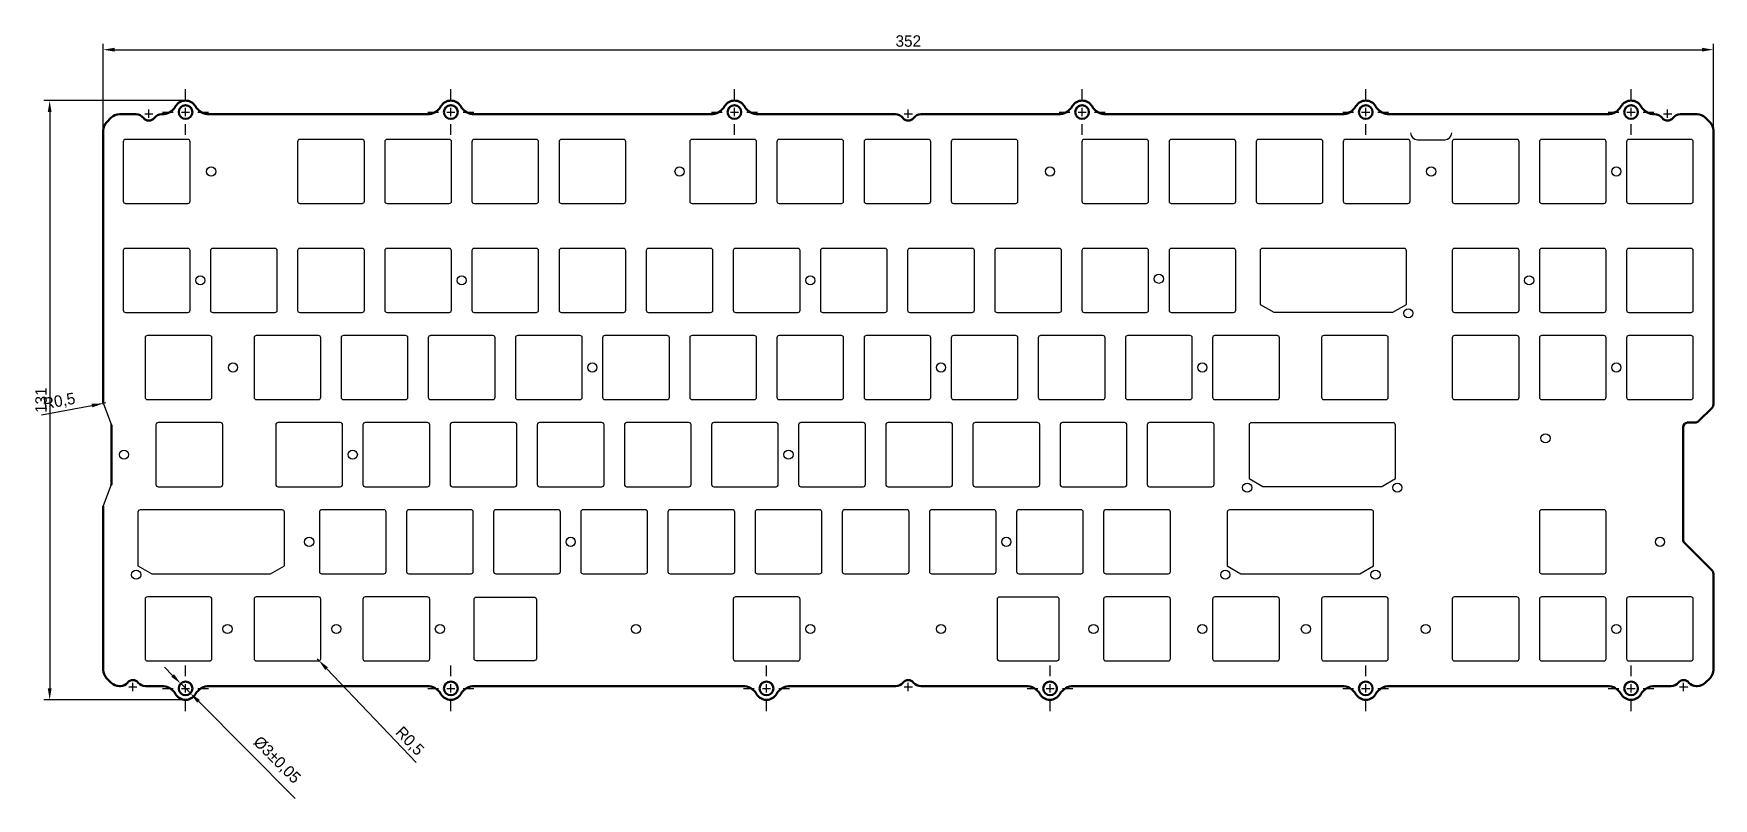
# Model space of a CAD drawing. Header units: millimetres. Extents: x -27 to 340, y -137 to 30.
import ezdxf

# ---------------------------------------------------------------- set-up
doc = ezdxf.new("R2010")
doc.units = ezdxf.units.MM
doc.linetypes.add('CENTER2', pattern=[28.575, 19.05, -3.175, 3.175, -3.175])
doc.layers.get('0').update_dxf_attribs({"linetype": 'CONTINUOUS'})
doc.layers.get('Defpoints').update_dxf_attribs({"linetype": 'CONTINUOUS'})
doc.layers.add('BLACK', color=7, linetype='CONTINUOUS')
for name, color, linetype, lineweight in [('Center Lines', 7, 'CENTER2', 25), ('DIMENSION', 3, 'CONTINUOUS', 25), ('Dimensions', 7, 'CONTINUOUS', 25), ('Visible', 7, 'CONTINUOUS', 50)]:
    doc.layers.add(name, color=color, linetype=linetype, lineweight=lineweight)
doc.dimstyles.new('ISO-25', dxfattribs={"dimtxt": 2.5, "dimasz": 2.5, "dimexe": 1.25, "dimexo": 0.625, "dimtad": 1, "dimtxsty": 'Standard', "dimcen": 2.5, "dimazin": 3, "dimtfac": 1, "dimtmove": 0, "dimatfit": 3})

# ---------------------------------------------------------------- blocks, each defined once
blk = doc.blocks.new('*U0')
at = {"layer": 'Center Lines', "color": 0, "ltscale": 0.75, "transparency": 16777216}
for p, q in [((0, 2.678906), (0, 5)), ((-5, 0), (-2.678906, 0)), ((2.678906, 0), (5, 0)), ((0, -5), (0, -2.678906))]:
    blk.add_line(p, q, dxfattribs=at)
at = {"layer": 'Center Lines', "color": 0, "linetype": 'Continuous', "ltscale": 0.75, "transparency": 16777216}
for p, q in [((-0.892969, 0), (0.892969, 0)), ((0, -0.892969), (0, 0.892969))]:
    blk.add_line(p, q, dxfattribs=at)
blk = doc.blocks.new('*U1')
at = {"layer": 'Center Lines', "color": 0, "ltscale": 0.75, "transparency": 16777216}
for p, q in [((0, 2.678906), (0, 5)), ((-5, 0), (-2.678906, 0)), ((2.678906, 0), (5, 0)), ((0, -5), (0, -2.678906))]:
    blk.add_line(p, q, dxfattribs=at)
at = {"layer": 'Center Lines', "color": 0, "linetype": 'Continuous', "ltscale": 0.75, "transparency": 16777216}
for p, q in [((-0.892969, 0), (0.892969, 0)), ((0, -0.892969), (0, 0.892969))]:
    blk.add_line(p, q, dxfattribs=at)
blk = doc.blocks.new('*U2')
at = {"layer": 'Center Lines', "color": 0, "ltscale": 0.75, "transparency": 16777216}
for p, q in [((0, 2.678906), (0, 5)), ((-5, 0), (-2.678906, 0)), ((2.678906, 0), (5, 0)), ((0, -5), (0, -2.678906))]:
    blk.add_line(p, q, dxfattribs=at)
at = {"layer": 'Center Lines', "color": 0, "linetype": 'Continuous', "ltscale": 0.75, "transparency": 16777216}
for p, q in [((-0.892969, 0), (0.892969, 0)), ((0, -0.892969), (0, 0.892969))]:
    blk.add_line(p, q, dxfattribs=at)
blk = doc.blocks.new('*U3')
at = {"layer": 'Center Lines', "color": 0, "ltscale": 0.75, "transparency": 16777216}
for p, q in [((0, 2.678906), (0, 5)), ((-5, 0), (-2.678906, 0)), ((2.678906, 0), (5, 0)), ((0, -5), (0, -2.678906))]:
    blk.add_line(p, q, dxfattribs=at)
at = {"layer": 'Center Lines', "color": 0, "linetype": 'Continuous', "ltscale": 0.75, "transparency": 16777216}
for p, q in [((-0.892969, 0), (0.892969, 0)), ((0, -0.892969), (0, 0.892969))]:
    blk.add_line(p, q, dxfattribs=at)
blk = doc.blocks.new('*U4')
at = {"layer": 'Center Lines', "color": 0, "ltscale": 0.75, "transparency": 16777216}
for p, q in [((0, 2.678906), (0, 5)), ((-5, 0), (-2.678906, 0)), ((2.678906, 0), (5, 0)), ((0, -5), (0, -2.678906))]:
    blk.add_line(p, q, dxfattribs=at)
at = {"layer": 'Center Lines', "color": 0, "linetype": 'Continuous', "ltscale": 0.75, "transparency": 16777216}
for p, q in [((-0.892969, 0), (0.892969, 0)), ((0, -0.892969), (0, 0.892969))]:
    blk.add_line(p, q, dxfattribs=at)
blk = doc.blocks.new('*U5')
at = {"layer": 'Center Lines', "color": 0, "ltscale": 0.75, "transparency": 16777216}
for p, q in [((0, 2.678906), (0, 5)), ((-5, 0), (-2.678906, 0)), ((2.678906, 0), (5, 0)), ((0, -5), (0, -2.678906))]:
    blk.add_line(p, q, dxfattribs=at)
at = {"layer": 'Center Lines', "color": 0, "linetype": 'Continuous', "ltscale": 0.75, "transparency": 16777216}
for p, q in [((-0.892969, 0), (0.892969, 0)), ((0, -0.892969), (0, 0.892969))]:
    blk.add_line(p, q, dxfattribs=at)
blk = doc.blocks.new('*U6')
at = {"layer": 'Center Lines', "color": 0, "ltscale": 0.75, "transparency": 16777216}
for p, q in [((0, 2.678906), (0, 5)), ((-5, 0), (-2.678906, 0)), ((2.678906, 0), (5, 0)), ((0, -5), (0, -2.678906))]:
    blk.add_line(p, q, dxfattribs=at)
at = {"layer": 'Center Lines', "color": 0, "linetype": 'Continuous', "ltscale": 0.75, "transparency": 16777216}
for p, q in [((-0.892969, 0), (0.892969, 0)), ((0, -0.892969), (0, 0.892969))]:
    blk.add_line(p, q, dxfattribs=at)
blk = doc.blocks.new('*U7')
at = {"layer": 'Center Lines', "color": 0, "ltscale": 0.75, "transparency": 16777216}
for p, q in [((0, 2.678906), (0, 5)), ((-5, 0), (-2.678906, 0)), ((2.678906, 0), (5, 0)), ((0, -5), (0, -2.678906))]:
    blk.add_line(p, q, dxfattribs=at)
at = {"layer": 'Center Lines', "color": 0, "linetype": 'Continuous', "ltscale": 0.75, "transparency": 16777216}
for p, q in [((-0.892969, 0), (0.892969, 0)), ((0, -0.892969), (0, 0.892969))]:
    blk.add_line(p, q, dxfattribs=at)
blk = doc.blocks.new('*U8')
at = {"layer": 'Center Lines', "color": 0, "ltscale": 0.75, "transparency": 16777216}
for p, q in [((0, 2.678906), (0, 5)), ((-5, 0), (-2.678906, 0)), ((2.678906, 0), (5, 0)), ((0, -5), (0, -2.678906))]:
    blk.add_line(p, q, dxfattribs=at)
at = {"layer": 'Center Lines', "color": 0, "linetype": 'Continuous', "ltscale": 0.75, "transparency": 16777216}
for p, q in [((-0.892969, 0), (0.892969, 0)), ((0, -0.892969), (0, 0.892969))]:
    blk.add_line(p, q, dxfattribs=at)
blk = doc.blocks.new('*U9')
at = {"layer": 'Center Lines', "color": 0, "ltscale": 0.75, "transparency": 16777216}
for p, q in [((0, 2.678906), (0, 5)), ((-5, 0), (-2.678906, 0)), ((2.678906, 0), (5, 0)), ((0, -5), (0, -2.678906))]:
    blk.add_line(p, q, dxfattribs=at)
at = {"layer": 'Center Lines', "color": 0, "linetype": 'Continuous', "ltscale": 0.75, "transparency": 16777216}
for p, q in [((-0.892969, 0), (0.892969, 0)), ((0, -0.892969), (0, 0.892969))]:
    blk.add_line(p, q, dxfattribs=at)
blk = doc.blocks.new('*U10')
at = {"layer": 'Center Lines', "color": 0, "ltscale": 0.75, "transparency": 16777216}
for p, q in [((0, 2.678906), (0, 5)), ((-5, 0), (-2.678906, 0)), ((2.678906, 0), (5, 0)), ((0, -5), (0, -2.678906))]:
    blk.add_line(p, q, dxfattribs=at)
at = {"layer": 'Center Lines', "color": 0, "linetype": 'Continuous', "ltscale": 0.75, "transparency": 16777216}
for p, q in [((-0.892969, 0), (0.892969, 0)), ((0, -0.892969), (0, 0.892969))]:
    blk.add_line(p, q, dxfattribs=at)
blk = doc.blocks.new('*U11')
at = {"layer": 'Center Lines', "color": 0, "ltscale": 0.75, "transparency": 16777216}
for p, q in [((0, 2.678906), (0, 5)), ((-5, 0), (-2.678906, 0)), ((2.678906, 0), (5, 0)), ((0, -5), (0, -2.678906))]:
    blk.add_line(p, q, dxfattribs=at)
at = {"layer": 'Center Lines', "color": 0, "linetype": 'Continuous', "ltscale": 0.75, "transparency": 16777216}
for p, q in [((-0.892969, 0), (0.892969, 0)), ((0, -0.892969), (0, 0.892969))]:
    blk.add_line(p, q, dxfattribs=at)
blk = doc.blocks.new('*U12')
at = {"layer": 'Center Lines', "color": 0, "linetype": 'Continuous', "ltscale": 0.75, "transparency": 16777216}
for p, q in [((-0.892969, 0), (0.892969, 0)), ((0, -0.892969), (0, 0.892969))]:
    blk.add_line(p, q, dxfattribs=at)
blk = doc.blocks.new('*U13')
at = {"layer": 'Center Lines', "color": 0, "linetype": 'Continuous', "ltscale": 0.75, "transparency": 16777216}
for p, q in [((-0.892969, 0), (0.892969, 0)), ((0, -0.892969), (0, 0.892969))]:
    blk.add_line(p, q, dxfattribs=at)
blk = doc.blocks.new('*U14')
at = {"layer": 'Center Lines', "color": 0, "linetype": 'Continuous', "ltscale": 0.75, "transparency": 16777216}
for p, q in [((-0.892969, 0), (0.892969, 0)), ((0, -0.892969), (0, 0.892969))]:
    blk.add_line(p, q, dxfattribs=at)
blk = doc.blocks.new('*U15')
at = {"layer": 'Center Lines', "color": 0, "linetype": 'Continuous', "ltscale": 0.75, "transparency": 16777216}
for p, q in [((-0.892969, 0), (0.892969, 0)), ((0, -0.892969), (0, 0.892969))]:
    blk.add_line(p, q, dxfattribs=at)
blk = doc.blocks.new('*U16')
at = {"layer": 'Center Lines', "color": 0, "linetype": 'Continuous', "ltscale": 0.75, "transparency": 16777216}
for p, q in [((-0.892969, 0), (0.892969, 0)), ((0, -0.892969), (0, 0.892969))]:
    blk.add_line(p, q, dxfattribs=at)
blk = doc.blocks.new('*U17')
at = {"layer": 'Center Lines', "color": 0, "linetype": 'Continuous', "ltscale": 0.75, "transparency": 16777216}
for p, q in [((-0.892969, 0), (0.892969, 0)), ((0, -0.892969), (0, 0.892969))]:
    blk.add_line(p, q, dxfattribs=at)
blk = doc.blocks.new('*D18')
at = {"layer": 'Defpoints', "color": 0}
for p in [(6.3055, 15.4935), (-23.392985, -115.506), (6.3055, -115.506)]:
    blk.add_point(p, dxfattribs=at)
at = {"layer": 'Dimensions', "lineweight": -2}
for p, q in [((5.6805, 15.4935), (-24.642985, 15.4935)), ((-23.392985, 12.9935), (-23.392985, -113.006)), ((5.6805, -115.506), (-24.642985, -115.506))]:
    blk.add_line(p, q, dxfattribs=at)
at = {"layer": 'Dimensions'}
for points in [[(-22.976318, 12.9935), (-23.809652, 12.9935), (-23.392985, 15.4935)], [(-23.809652, -113.006), (-22.976318, -113.006), (-23.392985, -115.506)]]:
    blk.add_solid(points, dxfattribs=at)
at = {"layer": 'Dimensions', "color": 0, "linetype": 'ByBlock', "insert": (-25.267985, -50.00625), "char_height": 2.5, "attachment_point": 5, "rotation": 90}
blk.add_mtext('131', dxfattribs=at)
blk = doc.blocks.new('*D19')
at = {"layer": 'Defpoints', "color": 0}
for p in [(340.306, 26.623446), (-11.694, 8.957966), (340.306, 8.957966)]:
    blk.add_point(p, dxfattribs=at)
at = {"layer": 'Dimensions', "lineweight": -2}
for p, q in [((-11.694, 9.582966), (-11.694, 27.873446)), ((-9.194, 26.623446), (337.806, 26.623446)), ((340.306, 9.582966), (340.306, 27.873446))]:
    blk.add_line(p, q, dxfattribs=at)
at = {"layer": 'Dimensions'}
for points in [[(-9.194, 27.040113), (-9.194, 26.206779), (-11.694, 26.623446)], [(337.806, 26.206779), (337.806, 27.040113), (340.306, 26.623446)]]:
    blk.add_solid(points, dxfattribs=at)
at = {"layer": 'Dimensions', "color": 0, "linetype": 'ByBlock', "insert": (164.306, 28.498446), "char_height": 2.5, "attachment_point": 5}
blk.add_mtext('352', dxfattribs=at)
blk = doc.blocks.new('*D20')
at = {"layer": 'Defpoints', "color": 0}
for p in [(5.245982, -111.9442), (7.365019, -114.067801)]:
    blk.add_point(p, dxfattribs=at)
at = {"layer": 'Dimensions', "color": 0, "lineweight": -2}
for p, q in [((3.480118, -110.174532), (1.714254, -108.404865)), ((5.245982, -111.9442), (7.365019, -114.067801)), ((9.130883, -115.837468), (30.307308, -137.059502))]:
    blk.add_line(p, q, dxfattribs=at)
at = {"layer": 'Dimensions', "color": 0}
for points in [[(3.185173, -110.468843), (3.775062, -109.880221), (5.245982, -111.9442)], [(9.425828, -115.543158), (8.835939, -116.131779), (7.365019, -114.067801)]]:
    blk.add_solid(points, dxfattribs=at)
at = {"layer": 'Dimensions', "color": 0, "linetype": 'ByBlock', "insert": (26.191458, -128.746565), "char_height": 2.5, "attachment_point": 5, "rotation": 314.93836433}
blk.add_mtext('%%c3%%p0,05', dxfattribs=at)
blk = doc.blocks.new('*D21')
at = {"layer": 'Defpoints', "color": 0}
for p in [(35.075, -106.5125), (35.419865, -106.874533)]:
    blk.add_point(p, dxfattribs=at)
at = {"layer": 'Dimensions', "color": 0, "lineweight": -2}
for p, q in [((35.075, -106.5125), (35.419865, -106.874533)), ((37.144191, -108.684699), (56.724366, -129.23961))]:
    blk.add_line(p, q, dxfattribs=at)
at = {"layer": 'Dimensions', "color": 0}
blk.add_solid([(37.445885, -108.397311), (36.842497, -108.972086), (35.419865, -106.874533)], dxfattribs=at)
at = {"layer": 'Dimensions', "color": 0, "linetype": 'ByBlock', "insert": (55.215268, -124.634882), "char_height": 2.5, "attachment_point": 5, "rotation": 313.60876588}
blk.add_mtext('R0,5', dxfattribs=at)
blk = doc.blocks.new('*D22')
at = {"layer": 'Defpoints', "color": 0}
for p in [(-11.685492, -50.709072), (-11.194, -50.617228)]:
    blk.add_point(p, dxfattribs=at)
at = {"layer": 'DIMENSION', "color": 0, "lineweight": -2}
for p, q in [((-25.201531, -53.234778), (-14.142954, -51.168291)), ((-11.194, -50.617228), (-11.685492, -50.709072))]:
    blk.add_line(p, q, dxfattribs=at)
at = {"layer": 'DIMENSION', "color": 0}
blk.add_solid([(-14.066417, -51.577868), (-14.219491, -50.758714), (-11.685492, -50.709072)], dxfattribs=at)
at = {"layer": 'DIMENSION', "color": 0, "linetype": 'ByBlock', "insert": (-21.283656, -50.383259), "char_height": 2.5, "attachment_point": 5, "rotation": 10.58463002}
blk.add_mtext('R0,5', dxfattribs=at)
blk = doc.blocks.new('_NONE')

msp = doc.modelspace()

# ---------------------------------------------------------------- linework, layer by layer
msp.add_line((275.606251, 6.950001), (281.606251, 6.950001))
at = {"linetype": 'ByBlock'}
for p, q in [((-11.660259, -50.797791, 0.75), (-9.940141, -55.239585, 0.75)), ((-11.660259, -73.02721, 0.75), (-9.940141, -68.585416, 0.75))]:
    msp.add_line(p, q, dxfattribs=at)
for points in [[(30.8, 6.5), (30.8, -6.5, 0.414212), (31.3, -7), (44.9, -7, 0.414214), (45.4, -6.5), (45.4, 6.5, 0.414214), (44.9, 7), (31.3, 7, 0.414212)], [(49.85, 6.5), (49.85, -6.5, 0.414212), (50.35, -7), (63.95, -7, 0.414214), (64.45, -6.5), (64.45, 6.5, 0.414214), (63.95, 7), (50.35, 7, 0.414212)], [(68.9, 6.5), (68.9, -6.5, 0.414212), (69.4, -7), (83, -7, 0.414214), (83.5, -6.5), (83.5, 6.5, 0.414214), (83, 7), (69.4, 7, 0.414212)], [(87.95, 6.5), (87.95, -6.5, 0.414212), (88.45, -7), (102.05, -7, 0.414214), (102.55, -6.5), (102.55, 6.5, 0.414214), (102.05, 7), (88.45, 7, 0.414212)], [(173.675, 6.5), (173.675, -6.5, 0.414212), (174.175, -7), (187.775, -7, 0.414214), (188.275, -6.5), (188.275, 6.5, 0.414214), (187.775, 7), (174.175, 7, 0.414212)], [(202.25, 6.5), (202.25, -6.5, 0.414212), (202.75, -7), (216.35, -7, 0.414214), (216.85, -6.5), (216.85, 6.5, 0.414214), (216.35, 7), (202.75, 7, 0.414212)], [(221.3, 6.5), (221.3, -6.5, 0.414212), (221.8, -7), (235.4, -7, 0.414214), (235.9, -6.5), (235.9, 6.5, 0.414214), (235.4, 7), (221.8, 7, 0.414212)], [(240.35, 6.5), (240.35, -6.5, 0.414212), (240.85, -7), (254.45, -7, 0.414214), (254.95, -6.5), (254.95, 6.5, 0.414214), (254.45, 7), (240.85, 7, 0.414212)], [(241.2, -17.3375), (241.2, -29.0555), (244.2, -30.7875), (270.2, -30.7875), (273.2, -29.0555), (273.2, -17.3375, 0.414214), (272.7, -16.8375), (241.7, -16.8375, 0.414212)], [(254.6375, -36.3625), (254.6375, -49.3625, 0.414212), (255.1375, -49.8625), (268.7375, -49.8625, 0.414214), (269.2375, -49.3625), (269.2375, -36.3625, 0.414214), (268.7375, -35.8625), (255.1375, -35.8625, 0.414212)], [(238.79375, -55.4375), (238.79375, -67.1555), (241.79375, -68.8875), (267.79375, -68.8875), (270.79375, -67.1555), (270.79375, -55.4375, 0.414214), (270.29375, -54.9375), (239.29375, -54.9375, 0.414212)], [(-4.09375, -74.4875), (-4.09375, -86.2055), (-1.09375, -87.9375), (24.90625, -87.9375), (27.90625, -86.2055), (27.90625, -74.4875, 0.414214), (27.40625, -73.9875), (-3.59375, -73.9875, 0.414212)], [(234.03125, -74.4875), (234.03125, -86.2055), (237.03125, -87.9375), (263.03125, -87.9375), (266.03125, -86.2055), (266.03125, -74.4875, 0.414214), (265.53125, -73.9875), (234.53125, -73.9875, 0.414212)], [(-2.5375, -106.5125, 0.414212), (-2.0375, -107.0125), (11.5625, -107.0125, 0.414214), (12.0625, -106.5125), (12.0625, -93.5125, 0.414214), (11.5625, -93.0125), (-2.0375, -93.0125, 0.414212), (-2.5375, -93.5125)], [(35.375, -93.0125), (21.775, -93.0125, 0.414212), (21.275, -93.5125), (21.275, -106.5125, 0.414212), (21.775, -107.0125), (35.375, -107.0125, 0.414214), (35.875, -106.5125), (35.875, -93.5125, 0.414214)], [(59.6875, -106.5125), (59.6875, -93.5125, 0.414214), (59.1875, -93.0125), (45.5875, -93.0125, 0.414212), (45.0875, -93.5125), (45.0875, -106.5125, 0.414212), (45.5875, -107.0125), (59.1875, -107.0125, 0.414214)], [(69.3934, -106.4625), (69.3934, -93.5625, -0.414212), (69.8934, -93.0625), (82.4934, -93.0625, -0.414212), (82.9934, -93.5625), (82.9934, -106.4625, -0.414212), (82.4934, -106.9625), (69.8934, -106.9625, -0.414212)], [(140.65, -93.5125, 0.414214), (140.15, -93.0125), (126.55, -93.0125, 0.414212), (126.05, -93.5125), (126.05, -106.5125, 0.414212), (126.55, -107.0125), (140.15, -107.0125, 0.414214), (140.65, -106.5125)], [(196.8, -106.9625, 0.414214), (197.3, -106.4625), (197.3, -93.5625, 0.414214), (196.8, -93.0625), (184.2, -93.0625, 0.414214), (183.7, -93.5625), (183.7, -106.4625, 0.414214), (184.2, -106.9625)], [(207.0125, -93.5125), (207.0125, -106.5125, 0.414212), (207.5125, -107.0125), (221.1125, -107.0125, 0.414214), (221.6125, -106.5125), (221.6125, -93.5125, 0.414214), (221.1125, -93.0125), (207.5125, -93.0125, 0.414212)], [(231.325, -107.0125), (244.925, -107.0125, 0.414214), (245.425, -106.5125), (245.425, -93.5125, 0.414214), (244.925, -93.0125), (231.325, -93.0125, 0.414212), (230.825, -93.5125), (230.825, -106.5125, 0.414212)], [(254.6375, -93.5125), (254.6375, -106.5125, 0.414212), (255.1375, -107.0125), (268.7375, -107.0125, 0.414214), (269.2375, -106.5125), (269.2375, -93.5125, 0.414214), (268.7375, -93.0125), (255.1375, -93.0125, 0.414212)]]:
    msp.add_lwpolyline(points, format="xyb", close=True)
for centre in [(273.6, -31.0125), (238.39375, -69.1125), (271.19375, -69.1125), (-4.49375, -88.1625), (233.63125, -88.1625), (266.43125, -88.1625), (15.478125, -100.0125), (39.290625, -100.0125), (61.9125, -100.0125), (104.775, -100.0125), (142.875, -100.0125), (171.45, -100.0125), (204.7875, -100.0125), (228.6, -100.0125), (251.221875, -100.0125)]:
    msp.add_circle(centre, 1)
for centre, start, end in [((275.606251, 8.450001), 180, 270), ((281.606251, 8.450001), 270, 0)]:
    msp.add_arc(centre, 1.5, start, end)
for centre, start, end in [((-10.4064, -55.420148, 0.75), 0, 21.16926), ((-11.194, -73.207773, 0.75), 158.83074, 180)]:
    msp.add_arc(centre, 0.5, start, end, dxfattribs=at)
at = {"layer": 'BLACK', "linetype": 'Continuous'}
for p, q in [((-7.3, 6.499999), (-7.3, -6.499999)), ((6.8, 7), (-6.799999, 7)), ((7.3, -6.5), (7.3, 6.5)), ((116.525, 6.5), (116.525, -6.5)), ((130.625, 7), (117.025, 7)), ((131.125, -6.5), (131.125, 6.5)), ((135.575, 6.5), (135.575, -6.5)), ((149.675, 7), (136.075, 7)), ((150.175, -6.5), (150.175, 6.5)), ((154.625, 6.5), (154.625, -6.5)), ((168.725, 7), (155.125, 7)), ((169.225, -6.5), (169.225, 6.5)), ((259.4, 6.5), (259.4, -6.5)), ((273.5, 7), (259.9, 7)), ((274, -6.5), (274, 6.5)), ((283.2125, 6.5), (283.2125, -6.5)), ((297.3125, 7), (283.7125, 7)), ((297.8125, -6.5), (297.8125, 6.5)), ((302.2625, 6.5), (302.2625, -6.5)), ((316.3625, 7), (302.7625, 7)), ((316.8625, -6.5), (316.8625, 6.5)), ((321.3125, 6.5), (321.3125, -6.5)), ((335.4125, 7), (321.8125, 7)), ((335.9125, -6.5), (335.9125, 6.5)), ((-6.799999, -7), (6.8, -7)), ((117.025, -7), (130.625, -7)), ((136.075, -7), (149.675, -7)), ((155.125, -7), (168.725, -7)), ((259.9, -7), (273.5, -7)), ((283.7125, -7), (297.3125, -7)), ((302.7625, -7), (316.3625, -7)), ((321.8125, -7), (335.4125, -7)), ((-7.3, -17.312501), (-7.3, -30.312499)), ((6.8, -16.8125), (-6.799999, -16.8125)), ((7.3, -30.3125), (7.3, -17.3125)), ((11.75, -17.3125), (11.75, -30.3125)), ((25.85, -16.8125), (12.25, -16.8125)), ((26.35, -30.3125), (26.35, -17.3125)), ((30.8, -17.3125), (30.8, -30.3125)), ((44.9, -16.8125), (31.3, -16.8125)), ((45.4, -30.3125), (45.4, -17.3125)), ((49.85, -17.3125), (49.85, -30.3125)), ((63.95, -16.8125), (50.35, -16.8125)), ((64.45, -30.3125), (64.45, -17.3125)), ((68.9, -17.3125), (68.9, -30.3125)), ((83, -16.8125), (69.4, -16.8125)), ((83.5, -30.3125), (83.5, -17.3125)), ((87.95, -17.3125), (87.95, -30.3125)), ((102.05, -16.8125), (88.45, -16.8125)), ((102.55, -30.3125), (102.55, -17.3125)), ((107, -17.3125), (107, -30.3125)), ((121.1, -16.8125), (107.5, -16.8125)), ((121.6, -30.3125), (121.6, -17.3125)), ((126.05, -17.3125), (126.05, -30.3125)), ((140.15, -16.8125), (126.55, -16.8125)), ((140.65, -30.3125), (140.65, -17.3125)), ((145.1, -17.3125), (145.1, -30.3125)), ((159.2, -16.8125), (145.6, -16.8125)), ((159.7, -30.3125), (159.7, -17.3125)), ((164.15, -17.3125), (164.15, -30.3125)), ((178.25, -16.8125), (164.65, -16.8125)), ((178.75, -30.3125), (178.75, -17.3125)), ((183.2, -17.3125), (183.2, -30.3125)), ((197.3, -16.8125), (183.7, -16.8125)), ((197.8, -30.3125), (197.8, -17.3125)), ((202.25, -17.3125), (202.25, -30.3125)), ((216.35, -16.8125), (202.75, -16.8125)), ((216.85, -30.3125), (216.85, -17.3125)), ((221.3, -17.3125), (221.3, -30.3125)), ((235.4, -16.8125), (221.8, -16.8125)), ((235.9, -30.3125), (235.9, -17.3125)), ((283.2125, -17.3125), (283.2125, -30.3125)), ((297.3125, -16.8125), (283.7125, -16.8125)), ((297.8125, -30.3125), (297.8125, -17.3125)), ((302.2625, -17.3125), (302.2625, -30.3125)), ((316.3625, -16.8125), (302.7625, -16.8125)), ((316.8625, -30.3125), (316.8625, -17.3125)), ((321.3125, -17.3125), (321.3125, -30.3125)), ((335.4125, -16.8125), (321.8125, -16.8125)), ((335.9125, -30.3125), (335.9125, -17.3125)), ((-6.799999, -30.8125), (6.8, -30.8125)), ((12.25, -30.8125), (25.85, -30.8125)), ((31.3, -30.8125), (44.9, -30.8125)), ((50.35, -30.8125), (63.95, -30.8125)), ((69.4, -30.8125), (83, -30.8125)), ((88.45, -30.8125), (102.05, -30.8125)), ((107.5, -30.8125), (121.1, -30.8125)), ((126.55, -30.8125), (140.15, -30.8125)), ((145.6, -30.8125), (159.2, -30.8125)), ((164.65, -30.8125), (178.25, -30.8125)), ((183.7, -30.8125), (197.3, -30.8125)), ((202.75, -30.8125), (216.35, -30.8125)), ((221.8, -30.8125), (235.4, -30.8125)), ((283.7125, -30.8125), (297.3125, -30.8125)), ((302.7625, -30.8125), (316.3625, -30.8125)), ((321.8125, -30.8125), (335.4125, -30.8125)), ((-2.5375, -36.362501), (-2.5375, -49.362499)), ((11.5625, -35.8625), (-2.037499, -35.8625)), ((12.0625, -49.3625), (12.0625, -36.3625)), ((12.0625, -49.3625), (12.0625, -36.3625)), ((12.0625, -49.3625), (12.0625, -36.3625)), ((21.275, -36.3625), (21.275, -49.3625)), ((35.375, -35.8625), (21.775, -35.8625)), ((35.875, -49.3625), (35.875, -36.3625)), ((40.325, -36.3625), (40.325, -49.3625)), ((54.425, -35.8625), (40.825, -35.8625)), ((54.925, -49.3625), (54.925, -36.3625)), ((59.375, -36.3625), (59.375, -49.3625)), ((73.475, -35.8625), (59.875, -35.8625)), ((73.975, -49.3625), (73.975, -36.3625)), ((78.425, -36.3625), (78.425, -49.3625)), ((92.525, -35.8625), (78.925, -35.8625)), ((93.025, -49.3625), (93.025, -36.3625)), ((97.475, -36.3625), (97.475, -49.3625)), ((111.575, -35.8625), (97.975, -35.8625)), ((112.075, -49.3625), (112.075, -36.3625)), ((116.525, -36.3625), (116.525, -49.3625)), ((130.625, -35.8625), (117.025, -35.8625)), ((131.125, -49.3625), (131.125, -36.3625)), ((135.575, -36.3625), (135.575, -49.3625)), ((149.675, -35.8625), (136.075, -35.8625)), ((150.175, -49.3625), (150.175, -36.3625)), ((154.625, -36.3625), (154.625, -49.3625)), ((168.725, -35.8625), (155.125, -35.8625)), ((169.225, -49.3625), (169.225, -36.3625)), ((173.675, -36.3625), (173.675, -49.3625)), ((187.775, -35.8625), (174.175, -35.8625)), ((188.275, -49.3625), (188.275, -36.3625)), ((192.725, -36.3625), (192.725, -49.3625)), ((206.825, -35.8625), (193.225, -35.8625)), ((207.325, -49.3625), (207.325, -36.3625)), ((211.775, -36.3625), (211.775, -49.3625)), ((225.875, -35.8625), (212.275, -35.8625)), ((226.375, -49.3625), (226.375, -36.3625)), ((230.825, -36.3625), (230.825, -49.3625)), ((244.925, -35.8625), (231.325, -35.8625)), ((245.425, -49.3625), (245.425, -36.3625)), ((283.2125, -36.3625), (283.2125, -49.3625)), ((297.3125, -35.8625), (283.7125, -35.8625)), ((297.8125, -49.3625), (297.8125, -36.3625)), ((302.2625, -36.3625), (302.2625, -49.3625)), ((316.3625, -35.8625), (302.7625, -35.8625)), ((316.8625, -49.3625), (316.8625, -36.3625)), ((321.3125, -36.3625), (321.3125, -49.3625)), ((335.4125, -35.8625), (321.8125, -35.8625)), ((335.9125, -49.3625), (335.9125, -36.3625)), ((-2.037499, -49.8625), (11.5625, -49.8625)), ((21.775, -49.8625), (35.375, -49.8625)), ((40.825, -49.8625), (54.425, -49.8625)), ((59.875, -49.8625), (73.475, -49.8625)), ((78.925, -49.8625), (92.525, -49.8625)), ((97.975, -49.8625), (111.575, -49.8625)), ((117.025, -49.8625), (130.625, -49.8625)), ((136.075, -49.8625), (149.675, -49.8625)), ((155.125, -49.8625), (168.725, -49.8625)), ((174.175, -49.8625), (187.775, -49.8625)), ((193.225, -49.8625), (206.825, -49.8625)), ((212.275, -49.8625), (225.875, -49.8625)), ((231.325, -49.8625), (244.925, -49.8625)), ((283.7125, -49.8625), (297.3125, -49.8625)), ((302.7625, -49.8625), (316.3625, -49.8625)), ((321.8125, -49.8625), (335.4125, -49.8625)), ((13.94375, -54.912499), (0.34375, -54.912499)), ((40.1375, -54.9125), (26.5375, -54.9125)), ((59.1875, -54.9125), (45.5875, -54.9125)), ((78.2375, -54.9125), (64.6375, -54.9125)), ((97.2875, -54.9125), (83.6875, -54.9125)), ((116.3375, -54.9125), (102.7375, -54.9125)), ((135.3875, -54.9125), (121.7875, -54.9125)), ((154.4375, -54.9125), (140.8375, -54.9125)), ((173.4875, -54.9125), (159.8875, -54.9125)), ((192.5375, -54.9125), (178.9375, -54.9125)), ((211.5875, -54.9125), (197.9875, -54.9125)), ((230.6375, -54.9125), (217.0375, -54.9125)), ((-0.15625, -55.4125), (-0.15625, -68.412499)), ((14.44375, -68.412499), (14.44375, -55.412499)), ((26.0375, -55.4125), (26.0375, -68.4125)), ((40.6375, -68.4125), (40.6375, -55.4125)), ((45.0875, -55.4125), (45.0875, -68.4125)), ((59.6875, -68.4125), (59.6875, -55.4125)), ((64.1375, -55.4125), (64.1375, -68.4125)), ((78.7375, -68.4125), (78.7375, -55.4125)), ((83.1875, -55.4125), (83.1875, -68.4125)), ((97.7875, -68.4125), (97.7875, -55.4125)), ((102.2375, -55.4125), (102.2375, -68.4125)), ((116.8375, -68.4125), (116.8375, -55.4125)), ((121.2875, -55.4125), (121.2875, -68.4125)), ((135.8875, -68.4125), (135.8875, -55.4125)), ((140.3375, -55.4125), (140.3375, -68.4125)), ((154.9375, -68.4125), (154.9375, -55.4125)), ((159.3875, -55.4125), (159.3875, -68.4125)), ((173.9875, -68.4125), (173.9875, -55.4125)), ((178.4375, -55.4125), (178.4375, -68.4125)), ((193.0375, -68.4125), (193.0375, -55.4125)), ((197.4875, -55.4125), (197.4875, -68.4125)), ((212.0875, -68.4125), (212.0875, -55.4125)), ((216.5375, -55.4125), (216.5375, -68.4125)), ((231.1375, -68.4125), (231.1375, -55.4125)), ((0.343751, -68.912499), (13.94375, -68.912499)), ((26.5375, -68.9125), (40.1375, -68.9125)), ((45.5875, -68.9125), (59.1875, -68.9125)), ((64.6375, -68.9125), (78.2375, -68.9125)), ((83.6875, -68.9125), (97.2875, -68.9125)), ((102.7375, -68.9125), (116.3375, -68.9125)), ((121.7875, -68.9125), (135.3875, -68.9125)), ((140.8375, -68.9125), (154.4375, -68.9125)), ((159.8875, -68.9125), (173.4875, -68.9125)), ((178.9375, -68.9125), (192.5375, -68.9125)), ((197.9875, -68.9125), (211.5875, -68.9125)), ((217.0375, -68.9125), (230.6375, -68.9125)), ((35.5625, -74.4625), (35.5625, -87.4625)), ((49.6625, -73.9625), (36.0625, -73.9625)), ((50.1625, -87.4625), (50.1625, -74.4625)), ((54.6125, -74.4625), (54.6125, -87.4625)), ((68.7125, -73.9625), (55.1125, -73.9625)), ((69.2125, -87.4625), (69.2125, -74.4625)), ((73.6625, -74.4625), (73.6625, -87.4625)), ((87.7625, -73.9625), (74.1625, -73.9625)), ((88.2625, -87.4625), (88.2625, -74.4625)), ((92.7125, -74.4625), (92.7125, -87.4625)), ((106.8125, -73.9625), (93.2125, -73.9625)), ((107.3125, -87.4625), (107.3125, -74.4625)), ((111.7625, -74.4625), (111.7625, -87.4625)), ((125.8625, -73.9625), (112.2625, -73.9625)), ((126.3625, -87.4625), (126.3625, -74.4625)), ((130.8125, -74.4625), (130.8125, -87.4625)), ((144.9125, -73.9625), (131.3125, -73.9625)), ((145.4125, -87.4625), (145.4125, -74.4625)), ((149.8625, -74.4625), (149.8625, -87.4625)), ((163.9625, -73.9625), (150.3625, -73.9625)), ((164.4625, -87.4625), (164.4625, -74.4625)), ((168.9125, -74.4625), (168.9125, -87.4625)), ((183.0125, -73.9625), (169.4125, -73.9625)), ((183.5125, -87.4625), (183.5125, -74.4625)), ((187.9625, -74.4625), (187.9625, -87.4625)), ((202.0625, -73.9625), (188.4625, -73.9625)), ((202.5625, -87.4625), (202.5625, -74.4625)), ((207.0125, -74.4625), (207.0125, -87.4625)), ((221.1125, -73.9625), (207.5125, -73.9625)), ((221.6125, -87.4625), (221.6125, -74.4625)), ((302.2625, -74.4625), (302.2625, -87.4625)), ((316.3625, -73.9625), (302.7625, -73.9625)), ((316.8625, -87.4625), (316.8625, -74.4625)), ((36.0625, -87.9625), (49.6625, -87.9625)), ((55.1125, -87.9625), (68.7125, -87.9625)), ((74.1625, -87.9625), (87.7625, -87.9625)), ((93.2125, -87.9625), (106.8125, -87.9625)), ((112.2625, -87.9625), (125.8625, -87.9625)), ((131.3125, -87.9625), (144.9125, -87.9625)), ((150.3625, -87.9625), (163.9625, -87.9625)), ((169.4125, -87.9625), (183.0125, -87.9625)), ((188.4625, -87.9625), (202.0625, -87.9625)), ((207.5125, -87.9625), (221.1125, -87.9625)), ((302.7625, -87.9625), (316.3625, -87.9625)), ((283.2125, -93.5125), (283.2125, -106.5125)), ((297.3125, -93.0125), (283.7125, -93.0125)), ((297.8125, -106.5125), (297.8125, -93.5125)), ((302.2625, -93.5125), (302.2625, -106.5125)), ((316.3625, -93.0125), (302.7625, -93.0125)), ((316.8625, -106.5125), (316.8625, -93.5125)), ((321.3125, -93.5125), (321.3125, -106.5125)), ((335.4125, -93.0125), (321.8125, -93.0125)), ((335.9125, -106.5125), (335.9125, -93.5125)), ((283.7125, -107.0125), (297.3125, -107.0125)), ((302.7625, -107.0125), (316.3625, -107.0125)), ((321.8125, -107.0125), (335.4125, -107.0125))]:
    msp.add_line(p, q, dxfattribs=at)
at = {"layer": 'BLACK'}
for centre in [(11.90625, 0), (114.3, 0), (195.2625, 0), (278.60625, 0), (319.0875, 0), (9.525, -23.8125), (66.675, -23.8125), (142.875, -23.8125), (219.0842, -23.4625), (300.0375, -23.8125), (16.66875, -42.8625), (95.25, -42.8625), (171.45, -42.8625), (228.6, -42.8625), (319.0875, -42.8625), (303.609375, -58.340625), (-7.14375, -61.9125), (42.8625, -61.9125), (138.1125, -61.9125), (33.3375, -80.9625), (90.4875, -80.9625), (185.7375, -80.9625), (328.6125, -80.9625), (277.415625, -100.0125), (319.0875, -100.0125)]:
    msp.add_circle(centre, 1, dxfattribs=at)
for centre, radius, start, end in [((-6.799999, 6.499999), 0.500001, 90, 180), ((6.8, 6.5), 0.5, 0, 90), ((117.025, 6.5), 0.5, 90, 180), ((130.625, 6.5), 0.5, 0, 90), ((136.075, 6.5), 0.5, 90, 180), ((149.675, 6.5), 0.5, 0, 90), ((155.125, 6.5), 0.5, 90, 180), ((168.725, 6.5), 0.5, 0, 90), ((259.9, 6.5), 0.5, 90, 180), ((273.5, 6.5), 0.5, 0, 90), ((283.7125, 6.5), 0.5, 90, 180), ((297.3125, 6.5), 0.5, 0, 90), ((302.7625, 6.5), 0.5, 90, 180), ((316.3625, 6.5), 0.5, 0, 90), ((321.8125, 6.5), 0.5, 90, 180), ((335.4125, 6.5), 0.5, 0, 90), ((-6.799999, -6.499999), 0.500001, 180, 270), ((6.8, -6.5), 0.5, 270, 0), ((117.025, -6.5), 0.5, 180, 270), ((130.625, -6.5), 0.5, 270, 0), ((136.075, -6.5), 0.5, 180, 270), ((149.675, -6.5), 0.5, 270, 0), ((155.125, -6.5), 0.5, 180, 270), ((168.725, -6.5), 0.5, 270, 0), ((259.9, -6.5), 0.5, 180, 270), ((273.5, -6.5), 0.5, 270, 0), ((283.7125, -6.5), 0.5, 180, 270), ((297.3125, -6.5), 0.5, 270, 0), ((302.7625, -6.5), 0.5, 180, 270), ((316.3625, -6.5), 0.5, 270, 0), ((321.8125, -6.5), 0.5, 180, 270), ((335.4125, -6.5), 0.5, 270, 0), ((-6.799999, -17.312501), 0.500001, 90, 180), ((6.8, -17.3125), 0.5, 0, 90), ((12.25, -17.3125), 0.5, 90, 180), ((25.85, -17.3125), 0.5, 0, 90), ((31.3, -17.3125), 0.5, 90, 180), ((44.9, -17.3125), 0.5, 0, 90), ((50.35, -17.3125), 0.5, 90, 180), ((63.95, -17.3125), 0.5, 0, 90), ((69.4, -17.3125), 0.5, 90, 180), ((83, -17.3125), 0.5, 0, 90), ((88.45, -17.3125), 0.5, 90, 180), ((102.05, -17.3125), 0.5, 0, 90), ((107.5, -17.3125), 0.5, 90, 180), ((121.1, -17.3125), 0.5, 0, 90), ((126.55, -17.3125), 0.5, 90, 180), ((140.15, -17.3125), 0.5, 0, 90), ((145.6, -17.3125), 0.5, 90, 180), ((159.2, -17.3125), 0.5, 0, 90), ((164.65, -17.3125), 0.5, 90, 180), ((178.25, -17.3125), 0.5, 0, 90), ((183.7, -17.3125), 0.5, 90, 180), ((197.3, -17.3125), 0.5, 0, 90), ((202.75, -17.3125), 0.5, 90, 180), ((216.35, -17.3125), 0.5, 0, 90), ((221.8, -17.3125), 0.5, 90, 180), ((235.4, -17.3125), 0.5, 0, 90), ((283.7125, -17.3125), 0.5, 90, 180), ((297.3125, -17.3125), 0.5, 0, 90), ((302.7625, -17.3125), 0.5, 90, 180), ((316.3625, -17.3125), 0.5, 0, 90), ((321.8125, -17.3125), 0.5, 90, 180), ((335.4125, -17.3125), 0.5, 0, 90), ((-6.799999, -30.312499), 0.500001, 180, 270), ((6.8, -30.3125), 0.5, 270, 0), ((12.25, -30.3125), 0.5, 180, 270), ((25.85, -30.3125), 0.5, 270, 0), ((31.3, -30.3125), 0.5, 180, 270), ((44.9, -30.3125), 0.5, 270, 0), ((50.35, -30.3125), 0.5, 180, 270), ((63.95, -30.3125), 0.5, 270, 0), ((69.4, -30.3125), 0.5, 180, 270), ((83, -30.3125), 0.5, 270, 0), ((88.45, -30.3125), 0.5, 180, 270), ((102.05, -30.3125), 0.5, 270, 0), ((107.5, -30.3125), 0.5, 180, 270), ((121.1, -30.3125), 0.5, 270, 0), ((126.55, -30.3125), 0.5, 180, 270), ((140.15, -30.3125), 0.5, 270, 0), ((145.6, -30.3125), 0.5, 180, 270), ((159.2, -30.3125), 0.5, 270, 0), ((164.65, -30.3125), 0.5, 180, 270), ((178.25, -30.3125), 0.5, 270, 0), ((183.7, -30.3125), 0.5, 180, 270), ((197.3, -30.3125), 0.5, 270, 0), ((202.75, -30.3125), 0.5, 180, 270), ((216.35, -30.3125), 0.5, 270, 0), ((221.8, -30.3125), 0.5, 180, 270), ((235.4, -30.3125), 0.5, 270, 0), ((283.7125, -30.3125), 0.5, 180, 270), ((297.3125, -30.3125), 0.5, 270, 0), ((302.7625, -30.3125), 0.5, 180, 270), ((316.3625, -30.3125), 0.5, 270, 0), ((321.8125, -30.3125), 0.5, 180, 270), ((335.4125, -30.3125), 0.5, 270, 0), ((-2.037499, -36.362501), 0.500001, 90, 180), ((11.5625, -36.3625), 0.5, 0, 90), ((21.775, -36.3625), 0.5, 90, 180), ((35.375, -36.3625), 0.5, 0, 90), ((40.825, -36.3625), 0.5, 90, 180), ((54.425, -36.3625), 0.5, 0, 90), ((59.875, -36.3625), 0.5, 90, 180), ((73.475, -36.3625), 0.5, 0, 90), ((78.925, -36.3625), 0.5, 90, 180), ((92.525, -36.3625), 0.5, 0, 90), ((97.975, -36.3625), 0.5, 90, 180), ((111.575, -36.3625), 0.5, 0, 90), ((117.025, -36.3625), 0.5, 90, 180), ((130.625, -36.3625), 0.5, 0, 90), ((136.075, -36.3625), 0.5, 90, 180), ((149.675, -36.3625), 0.5, 0, 90), ((155.125, -36.3625), 0.5, 90, 180), ((168.725, -36.3625), 0.5, 0, 90), ((174.175, -36.3625), 0.5, 90, 180), ((187.775, -36.3625), 0.5, 0, 90), ((193.225, -36.3625), 0.5, 90, 180), ((206.825, -36.3625), 0.5, 0, 90), ((212.275, -36.3625), 0.5, 90, 180), ((225.875, -36.3625), 0.5, 0, 90), ((231.325, -36.3625), 0.5, 90, 180), ((244.925, -36.3625), 0.5, 0, 90), ((283.7125, -36.3625), 0.5, 90, 180), ((297.3125, -36.3625), 0.5, 0, 90), ((302.7625, -36.3625), 0.5, 90, 180), ((316.3625, -36.3625), 0.5, 0, 90), ((321.8125, -36.3625), 0.5, 90, 180), ((335.4125, -36.3625), 0.5, 0, 90), ((-2.037499, -49.362499), 0.500001, 180, 270), ((11.5625, -49.3625), 0.5, 270, 0), ((21.775, -49.3625), 0.5, 180, 270), ((35.375, -49.3625), 0.5, 270, 0), ((40.825, -49.3625), 0.5, 180, 270), ((54.425, -49.3625), 0.5, 270, 0), ((59.875, -49.3625), 0.5, 180, 270), ((73.475, -49.3625), 0.5, 270, 0), ((78.925, -49.3625), 0.5, 180, 270), ((92.525, -49.3625), 0.5, 270, 0), ((97.975, -49.3625), 0.5, 180, 270), ((111.575, -49.3625), 0.5, 270, 0), ((117.025, -49.3625), 0.5, 180, 270), ((130.625, -49.3625), 0.5, 270, 0), ((136.075, -49.3625), 0.5, 180, 270), ((149.675, -49.3625), 0.5, 270, 0), ((155.125, -49.3625), 0.5, 180, 270), ((168.725, -49.3625), 0.5, 270, 0), ((174.175, -49.3625), 0.5, 180, 270), ((187.775, -49.3625), 0.5, 270, 0), ((193.225, -49.3625), 0.5, 180, 270), ((206.825, -49.3625), 0.5, 270, 0), ((212.275, -49.3625), 0.5, 180, 270), ((225.875, -49.3625), 0.5, 270, 0), ((231.325, -49.3625), 0.5, 180, 270), ((244.925, -49.3625), 0.5, 270, 0), ((283.7125, -49.3625), 0.5, 180, 270), ((297.3125, -49.3625), 0.5, 270, 0), ((302.7625, -49.3625), 0.5, 180, 270), ((316.3625, -49.3625), 0.5, 270, 0), ((321.8125, -49.3625), 0.5, 180, 270), ((335.4125, -49.3625), 0.5, 270, 0), ((0.343751, -55.4125), 0.500001, 90.000115, 180), ((13.94375, -55.4125), 0.500001, 0.000115, 90), ((26.5375, -55.4125), 0.5, 90, 180), ((40.1375, -55.4125), 0.5, 0, 90), ((45.5875, -55.4125), 0.5, 90, 180), ((59.1875, -55.4125), 0.5, 0, 90), ((64.6375, -55.4125), 0.5, 90, 180), ((78.2375, -55.4125), 0.5, 0, 90), ((83.6875, -55.4125), 0.5, 90, 180), ((97.2875, -55.4125), 0.5, 0, 90), ((102.7375, -55.4125), 0.5, 90, 180), ((116.3375, -55.4125), 0.5, 0, 90), ((121.7875, -55.4125), 0.5, 90, 180), ((135.3875, -55.4125), 0.5, 0, 90), ((140.8375, -55.4125), 0.5, 90, 180), ((154.4375, -55.4125), 0.5, 0, 90), ((159.8875, -55.4125), 0.5, 90, 180), ((173.4875, -55.4125), 0.5, 0, 90), ((178.9375, -55.4125), 0.5, 90, 180), ((192.5375, -55.4125), 0.5, 0, 90), ((197.9875, -55.4125), 0.5, 90, 180), ((211.5875, -55.4125), 0.5, 0, 90), ((217.0375, -55.4125), 0.5, 90, 180), ((230.6375, -55.4125), 0.5, 0, 90), ((0.343751, -68.412498), 0.500001, 180.000115, 270), ((13.94375, -68.4125), 0.5, 270, 0.000115), ((26.5375, -68.4125), 0.5, 180, 270), ((40.1375, -68.4125), 0.5, 270, 0), ((45.5875, -68.4125), 0.5, 180, 270), ((59.1875, -68.4125), 0.5, 270, 0), ((64.6375, -68.4125), 0.5, 180, 270), ((78.2375, -68.4125), 0.5, 270, 0), ((83.6875, -68.4125), 0.5, 180, 270), ((97.2875, -68.4125), 0.5, 270, 0), ((102.7375, -68.4125), 0.5, 180, 270), ((116.3375, -68.4125), 0.5, 270, 0), ((121.7875, -68.4125), 0.5, 180, 270), ((135.3875, -68.4125), 0.5, 270, 0), ((140.8375, -68.4125), 0.5, 180, 270), ((154.4375, -68.4125), 0.5, 270, 0), ((159.8875, -68.4125), 0.5, 180, 270), ((173.4875, -68.4125), 0.5, 270, 0), ((178.9375, -68.4125), 0.5, 180, 270), ((192.5375, -68.4125), 0.5, 270, 0), ((197.9875, -68.4125), 0.5, 180, 270), ((211.5875, -68.4125), 0.5, 270, 0), ((217.0375, -68.4125), 0.5, 180, 270), ((230.6375, -68.4125), 0.5, 270, 0), ((36.0625, -74.4625), 0.5, 90, 180), ((49.6625, -74.4625), 0.5, 0, 90), ((55.1125, -74.4625), 0.5, 90, 180), ((68.7125, -74.4625), 0.5, 0, 90), ((74.1625, -74.4625), 0.5, 90, 180), ((87.7625, -74.4625), 0.5, 0, 90), ((93.2125, -74.4625), 0.5, 90, 180), ((106.8125, -74.4625), 0.5, 0, 90), ((112.2625, -74.4625), 0.5, 90, 180), ((125.8625, -74.4625), 0.5, 0, 90), ((131.3125, -74.4625), 0.5, 90, 180), ((144.9125, -74.4625), 0.5, 0, 90), ((150.3625, -74.4625), 0.5, 90, 180), ((163.9625, -74.4625), 0.5, 0, 90), ((169.4125, -74.4625), 0.5, 90, 180), ((183.0125, -74.4625), 0.5, 0, 90), ((188.4625, -74.4625), 0.5, 90, 180), ((202.0625, -74.4625), 0.5, 0, 90), ((207.5125, -74.4625), 0.5, 90, 180), ((221.1125, -74.4625), 0.5, 0, 90), ((302.7625, -74.4625), 0.5, 90, 180), ((316.3625, -74.4625), 0.5, 0, 90), ((36.0625, -87.4625), 0.5, 180, 270), ((49.6625, -87.4625), 0.5, 270, 0), ((55.1125, -87.4625), 0.5, 180, 270), ((68.7125, -87.4625), 0.5, 270, 0), ((74.1625, -87.4625), 0.5, 180, 270), ((87.7625, -87.4625), 0.5, 270, 0), ((93.2125, -87.4625), 0.5, 180, 270), ((106.8125, -87.4625), 0.5, 270, 0), ((112.2625, -87.4625), 0.5, 180, 270), ((125.8625, -87.4625), 0.5, 270, 0), ((131.3125, -87.4625), 0.5, 180, 270), ((144.9125, -87.4625), 0.5, 270, 0), ((150.3625, -87.4625), 0.5, 180, 270), ((163.9625, -87.4625), 0.5, 270, 0), ((169.4125, -87.4625), 0.5, 180, 270), ((183.0125, -87.4625), 0.5, 270, 0), ((188.4625, -87.4625), 0.5, 180, 270), ((202.0625, -87.4625), 0.5, 270, 0), ((207.5125, -87.4625), 0.5, 180, 270), ((221.1125, -87.4625), 0.5, 270, 0), ((302.7625, -87.4625), 0.5, 180, 270), ((316.3625, -87.4625), 0.5, 270, 0), ((283.7125, -93.5125), 0.5, 90, 180), ((297.3125, -93.5125), 0.5, 0, 90), ((302.7625, -93.5125), 0.5, 90, 180), ((316.3625, -93.5125), 0.5, 0, 90), ((321.8125, -93.5125), 0.5, 90, 180), ((335.4125, -93.5125), 0.5, 0, 90), ((283.7125, -106.5125), 0.5, 180, 270), ((297.3125, -106.5125), 0.5, 270, 0), ((302.7625, -106.5125), 0.5, 180, 270), ((316.3625, -106.5125), 0.5, 270, 0), ((321.8125, -106.5125), 0.5, 180, 270), ((335.4125, -106.5125), 0.5, 270, 0)]:
    msp.add_arc(centre, radius, start, end, dxfattribs=at)
at = {"layer": 'Visible'}
for p, q in [((-10.961767, 10.725733, 0.75), (-9.926233, 11.761267, 0.75)), ((-8.158466, 12.4935, 0.75), (-4.481403, 12.4935, 0.75)), ((1.072751, 12.4935, 0.75), (1.109348, 12.4935, 0.75)), ((11.501653, 12.4935, 0.75), (59.109348, 12.4935, 0.75)), ((69.501653, 12.4935, 0.75), (121.109725, 12.4935, 0.75)), ((161.518597, 12.4935, 0.75), (131.50203, 12.4935, 0.75)), ((197.109848, 12.4935, 0.75), (167.072751, 12.4935, 0.75)), ((259.109848, 12.4935, 0.75), (207.502153, 12.4935, 0.75)), ((317.109848, 12.4935, 0.75), (269.502153, 12.4935, 0.75)), ((327.518597, 12.4935, 0.75), (327.502153, 12.4935, 0.75)), ((336.770466, 12.4935, 0.75), (333.072751, 12.4935, 0.75)), ((338.538233, 11.761267, 0.75), (339.573767, 10.725733, 0.75)), ((-11.694, -50.617228, 0.75), (-11.694, 8.957966, 0.75)), ((340.306, 8.957966, 0.75), (340.306, -50.942287, 0.75)), ((334.6625, -54.9125, 0.75), (336.335787, -54.9125, 0.75)), ((337.042893, -54.619607, 0.75), (340.013107, -51.649393, 0.75)), ((-9.9064, -55.420148, 0.75), (-9.9064, -68.404853, 0.75)), ((333.6625, -55.9125, 0.75), (333.6625, -80.491849, 0.75)), ((-11.694, -108.970466, 0.75), (-11.694, -73.207773, 0.75)), ((340.011485, -87.227362, 0.75), (333.957015, -81.200574, 0.75)), ((340.306, -87.936087, 0.75), (340.306, -108.970466, 0.75)), ((-9.926233, -111.773767, 0.75), (-10.961767, -110.738233, 0.75)), ((-7.929625, -112.506, 0.75), (-8.158466, -112.506, 0.75)), ((1.109348, -112.506, 0.75), (-2.478054, -112.506, 0.75)), ((59.109348, -112.506, 0.75), (11.501653, -112.506, 0.75)), ((69.501653, -112.506, 0.75), (128.109725, -112.506, 0.75)), ((161.570375, -112.506, 0.75), (138.50203, -112.506, 0.75)), ((190.065848, -112.506, 0.75), (167.021946, -112.506, 0.75)), ((200.458153, -112.506, 0.75), (259.109848, -112.506, 0.75)), ((269.502153, -112.506, 0.75), (317.109848, -112.506, 0.75)), ((327.502153, -112.506, 0.75), (331.070375, -112.506, 0.75)), ((336.521946, -112.506, 0.75), (336.770466, -112.506, 0.75)), ((339.573767, -110.738233, 0.75), (338.538233, -111.773767, 0.75))]:
    msp.add_line(p, q, dxfattribs=at)
at = {"layer": 'Visible', "extrusion": (0, 0, -1)}
for centre in [(-6.3055, 12.9935, -0.75), (-64.3055, 12.9935, -0.75), (-126.305877, 12.9935, -0.75), (-202.306, 12.9935, -0.75), (-264.306, 12.9935, -0.75), (-322.306, 12.9935, -0.75), (-6.3055, -113.006, -0.75), (-64.3055, -113.006, -0.75), (-133.305877, -113.006, -0.75), (-195.306, -113.006, -0.75), (-264.306, -113.006, -0.75), (-322.306, -113.006, -0.75)]:
    msp.add_circle(centre, 1.5, dxfattribs=at)
at = {"layer": 'Visible'}
for centre, radius, start, end in [((6.3055, 12.9935, 0.75), 2.5, 30, 150), ((64.3055, 12.9935, 0.75), 2.5, 30, 150), ((126.305877, 12.9935, 0.75), 2.5, 30, 150), ((202.306, 12.9935, 0.75), 2.5, 30, 150), ((264.306, 12.9935, 0.75), 2.5, 30, 150), ((322.306, 12.9935, 0.75), 2.5, 30, 150), ((1.109348, 15.9935, 0.75), 3.5, 270, 330), ((11.501653, 15.9935, 0.75), 3.5, 210, 270), ((59.109348, 15.9935, 0.75), 3.5, 270, 330), ((69.501653, 15.9935, 0.75), 3.5, 210, 270), ((121.109725, 15.9935, 0.75), 3.5, 270, 330), ((131.50203, 15.9935, 0.75), 3.5, 210, 270), ((197.109848, 15.9935, 0.75), 3.5, 270, 330), ((207.502153, 15.9935, 0.75), 3.5, 210, 270), ((259.109848, 15.9935, 0.75), 3.5, 270, 330), ((269.502153, 15.9935, 0.75), 3.5, 210, 270), ((317.109848, 15.9935, 0.75), 3.5, 270, 330), ((327.502153, 15.9935, 0.75), 3.5, 210, 270), ((-11.194, -50.617228, 0.75), 0.5, 180, 201.16926), ((334.6625, -55.9125, 0.75), 1, 90, 180), ((-10.4064, -68.404853, 0.75), 0.5, 338.83074, 360), ((334.6625, -80.491849, 0.75), 1, 180, 225.131283), ((1.109348, -116.006, 0.75), 3.5, 30, 90), ((11.501653, -116.006, 0.75), 3.5, 90, 150), ((59.109348, -116.006, 0.75), 3.5, 30, 90), ((69.501653, -116.006, 0.75), 3.5, 90, 150), ((128.109725, -116.006, 0.75), 3.5, 30, 90), ((138.50203, -116.006, 0.75), 3.5, 90, 150), ((190.065848, -116.006, 0.75), 3.5, 30, 90), ((200.458153, -116.006, 0.75), 3.5, 90, 150), ((259.109848, -116.006, 0.75), 3.5, 30, 90), ((269.502153, -116.006, 0.75), 3.5, 90, 150), ((317.109848, -116.006, 0.75), 3.5, 30, 90), ((327.502153, -116.006, 0.75), 3.5, 90, 150), ((6.3055, -113.006, 0.75), 2.5, 210, 330), ((64.3055, -113.006, 0.75), 2.5, 210, 330), ((133.305877, -113.006, 0.75), 2.5, 210, 330), ((195.262, -113.006, 0.75), 2.5, 210, 330), ((264.306, -113.006, 0.75), 2.5, 210, 330), ((322.306, -113.006, 0.75), 2.5, 210, 330)]:
    msp.add_arc(centre, radius, start, end, dxfattribs=at)
at = {"layer": 'Visible', "extrusion": (0, 0, -1)}
for centre, radius, start, end in [((8.158466, 9.9935, -0.75), 2.5, 45, 90), ((4.481403, 10.4935, -0.75), 2, 90, 142.509156), ((1.704326, 12.623721, -0.75), 1.5, 217.490844, 322.509156), ((-1.072751, 10.4935, -0.75), 2, 37.490844, 90), ((-161.518597, 10.4935, -0.75), 2, 90, 142.509156), ((-164.295674, 12.623721, -0.75), 1.5, 217.490844, 322.509156), ((-167.072751, 10.4935, -0.75), 2, 37.490844, 90), ((-327.518597, 10.4935, -0.75), 2, 90, 142.509156), ((-330.295674, 12.623721, -0.75), 1.5, 217.490844, 322.509156), ((-333.072751, 10.4935, -0.75), 2, 37.490844, 90), ((-336.770466, 9.9935, -0.75), 2.5, 90, 135), ((9.194, 8.957966, -0.75), 2.5, 0, 45), ((-337.806, 8.957966, -0.75), 2.5, 135, 180), ((-339.306, -50.942287, -0.75), 1, 180, 225), ((-336.335787, -53.9125, -0.75), 1, 225, 270), ((-339.306, -87.936087, -0.75), 1, 134.868717, 180), ((9.194, -108.970466, -0.75), 2.5, 315, 0), ((-337.806, -108.970466, -0.75), 2.5, 180, 225), ((8.158466, -110.006, -0.75), 2.5, 270, 315), ((7.929625, -110.506, -0.75), 2, 218.849552, 270), ((5.203839, -112.701472, -0.75), 1.5, 38.849552, 141.150448), ((2.478054, -110.506, -0.75), 2, 270, 321.150448), ((-161.570375, -110.506, -0.75), 2, 218.849552, 270), ((-164.296161, -112.701472, -0.75), 1.5, 38.849552, 141.150448), ((-167.021946, -110.506, -0.75), 2, 270, 321.150448), ((-331.070375, -110.506, -0.75), 2, 218.849552, 270), ((-333.796161, -112.701472, -0.75), 1.5, 38.849552, 141.150448), ((-336.521946, -110.506, -0.75), 2, 270, 321.150448), ((-336.770466, -110.006, -0.75), 2.5, 225, 270)]:
    msp.add_arc(centre, radius, start, end, dxfattribs=at)

# ---------------------------------------------------------------- block references
at = {"layer": 'Center Lines', "ltscale": 0.75}
for name, p in [('*U0', (6.3055, 12.9935)), ('*U1', (64.3055, 12.9935)), ('*U2', (126.305877, 12.9935)), ('*U3', (202.306, 12.9935)), ('*U4', (264.306, 12.9935)), ('*U5', (322.306, 12.9935)), ('*U17', (-1.704326, 12.623721)), ('*U16', (164.295674, 12.623721)), ('*U15', (330.295674, 12.623721)), ('*U11', (6.3055, -113.006)), ('*U10', (64.3055, -113.006)), ('*U9', (133.305877, -113.006)), ('*U8', (195.306, -113.006)), ('*U6', (264.306, -113.006)), ('*U7', (322.306, -113.006)), ('*U12', (-5.203839, -112.701472)), ('*U13', (164.296161, -112.701472)), ('*U14', (333.796161, -112.701472))]:
    msp.add_blockref(name, p, dxfattribs=at)

# ---------------------------------------------------------------- dimensions: what is measured, and where the dimension line sits
at = {"layer": 'DIMENSION'}
dim = msp.add_radius_dim(center=(-11.194, -50.617228, 0.75), mpoint=(-11.685492, -50.709072, 0.75), dimstyle='ISO-25', override={"dimlfac": 1, "dimtxsty": 'Standard', "dimblk1": 'NONE', "dimsah": 1, "dimse1": 0, "dimtolj": 0}, dxfattribs=at)
dim.commit()
dim.dimension.update_dxf_attribs({"geometry": '*D22', "text_midpoint": (-21.283656, -50.383259, 0.75)})
at = {"layer": 'Dimensions'}
dim = msp.add_linear_dim(base=(340.306, 26.623446), p1=(-11.694, 8.957966), p2=(340.306, 8.957966), angle=180, dimstyle='ISO-25', override={"dimlfac": 1, "dimclrd": 256, "dimclre": 256}, dxfattribs=at)
dim.commit()
dim.dimension.update_dxf_attribs({"geometry": '*D19', "text_midpoint": (164.306, 28.498446)})
dim = msp.add_aligned_dim(p1=(6.3055, 15.4935), p2=(6.3055, -115.506), distance=-29.698485, dimstyle='ISO-25', override={"dimlfac": 1, "dimclrd": 256, "dimclre": 256}, dxfattribs=at)
dim.commit()
dim.dimension.update_dxf_attribs({"geometry": '*D18', "text_midpoint": (-25.267985, -50.00625)})
dim = msp.add_diameter_dim_2p(p1=(5.245982, -111.9442), p2=(7.365019, -114.067801), dimstyle='ISO-25', override={"dimgap": 1.5, "dimlfac": 1, "dimtol": 1, "dimlim": 0, "dimtp": 0.05, "dimtm": 0.05}, dxfattribs=at)
dim.commit()
dim.dimension.update_dxf_attribs({"geometry": '*D20', "text_midpoint": (24.097352, -130.836171), "dimtype": 163})
dim = msp.add_radius_dim(center=(35.075, -106.5125), mpoint=(35.419865, -106.874533), dimstyle='ISO-25', override={"dimlfac": 1, "dimse1": 1}, dxfattribs=at)
dim.commit()
dim.dimension.update_dxf_attribs({"geometry": '*D21', "text_midpoint": (53.706796, -126.07182), "dimtype": 164})

doc.saveas('drawing.dxf')
